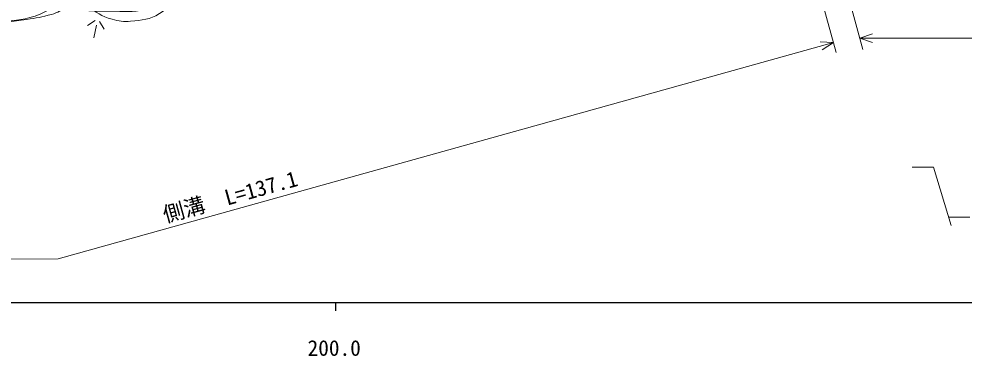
# Model space of a CAD drawing. Units: millimetres, scale not verified. Extents: x 40000 to 680000, y 20000 to 380000.
# Drawn here: x 230942 to 341568, y 198715 to 238174 of the extents above; entities that cross this region are included whole.
import ezdxf
from ezdxf.enums import TextEntityAlignment as Align

# ---------------------------------------------------------------- set-up
doc = ezdxf.new("R2010")
doc.units = ezdxf.units.MM
doc.header["$LTSCALE"] = 1000
for name, color, linetype, lineweight in [('M-BGD', 7, 'Continuous', 13), ('M-STR-HTXT', 7, 'Continuous', 13), ('M-TTL-BAND', 7, 'Continuous', 25)]:
    doc.layers.add(name, color=color, linetype=linetype, lineweight=lineweight)
doc.styles.add('ＭＳ ゴシック', font='')
doc.styles.get('ＭＳ ゴシック').set_extended_font_data('MS Gothic')

msp = doc.modelspace()

# ---------------------------------------------------------------- linework, layer by layer
at = {"layer": 'M-BGD'}
for p, q in [((239867, 237976), (238981, 237394)), ((240357, 237875), (240939, 236988)), ((239707, 235967), (240011, 237436))]:
    msp.add_line(p, q, dxfattribs=at)
for points, knots in [([(255355, 251565), (255411, 250883), (255452, 250642), (255369, 250060), (255315, 249685), (255293, 249468), (255157, 249114), (254880, 248397), (254598, 248052), (254195, 247398), (253514, 246293), (253058, 245724), (252348, 244637), (251894, 243941), (251694, 243513), (251201, 242844), (250786, 242281), (250566, 241946), (250054, 241469), (249390, 240849), (248977, 240515), (248160, 240119), (247261, 239682), (246729, 239455), (245749, 239257), (244178, 238940), (243253, 239066), (241650, 239064), (240313, 239062), (239563, 239097), (238230, 239197), (237625, 239243), (237288, 239452), (236686, 239373), (235892, 239269), (235525, 238898), (234750, 238696), (233629, 238404), (232990, 238268), (231844, 238104), (230104, 237854), (229123, 237725), (227367, 237648), (225139, 237549), (223881, 237523), (221658, 237698), (219940, 237833), (219329, 237912), (217281, 238245)], [0, 0, 0, 0, 1, 1, 1, 2, 2, 2, 3, 3, 3, 4, 4, 4, 5, 5, 5, 6, 6, 6, 7, 7, 7, 8, 8, 8, 9, 9, 9, 10, 10, 10, 11, 11, 11, 12, 12, 12, 13, 13, 13, 14, 14, 14, 15, 15, 15, 16, 16, 16, 16]), ([(216216, 236706), (216555, 236823), (216754, 236911), (216983, 237178), (217264, 237507), (217064, 237871), (217281, 238245), (217381, 238417), (217500, 238504), (217695, 238539), (218128, 238616), (218359, 238358), (218793, 238288), (220136, 238072), (220910, 238133), (222266, 238024), (223328, 237938), (223918, 237770), (224984, 237789), (225631, 237801), (225979, 237988), (226625, 238008), (227329, 238031), (227722, 237871), (228424, 237907), (230157, 237997), (231180, 237954), (232827, 238498), (233695, 238785), (234140, 239065), (234931, 239524), (235618, 239921), (235795, 240459), (236512, 240801), (236818, 240946), (237044, 240991), (237373, 240910), (238127, 240722), (238294, 240116), (238942, 239687), (240014, 238978), (240595, 238445), (241841, 238129), (242670, 237918), (243168, 237800), (244019, 237894), (245376, 238042), (246242, 238062), (247398, 238789), (248337, 239380), (248748, 239892), (249455, 240746), (250358, 241838), (250843, 242488), (251490, 243749), (252054, 244849), (252050, 245596), (252494, 246750), (252706, 247300), (252734, 247666), (253092, 248135), (253436, 248584), (253753, 248724), (254128, 249147), (254421, 249479), (254481, 249752), (254796, 250063), (255005, 250268), (255096, 250346), (255374, 250541)], [0, 0, 0, 0, 1, 1, 1, 2, 2, 2, 3, 3, 3, 4, 4, 4, 5, 5, 5, 6, 6, 6, 7, 7, 7, 8, 8, 8, 9, 9, 9, 10, 10, 10, 11, 11, 11, 12, 12, 12, 13, 13, 13, 14, 14, 14, 15, 15, 15, 16, 16, 16, 17, 17, 17, 18, 18, 18, 19, 19, 19, 20, 20, 20, 21, 21, 21, 22, 22, 22, 23, 23, 23, 23])]:
    msp.add_open_spline(points, degree=3, knots=knots, dxfattribs=at)
at = {"layer": 'M-STR-HTXT'}
for p, q in [((321653, 263967), (329718, 234577)), ((318988, 262008), (326612, 234227)), ((329347, 235932), (330847, 236432)), ((329347, 235932), (420322, 235932)), ((329347, 235932), (330847, 235432)), ((326282, 235429), (324703, 235507)), ((326282, 235429), (324972, 234544)), ((335491, 220839), (337991, 220839)), ((337991, 220839), (340043, 213999)), ((339754, 214964), (342254, 214964))]:
    msp.add_line(p, q, dxfattribs=at)
msp.add_lwpolyline([(174922, 210056), (235533, 210080), (326282, 235429)], dxfattribs=at)
at = {"layer": 'M-TTL-BAND'}
for p, q in [((40000, 205000), (579000, 205000)), ((268000, 205000), (268000, 204000))]:
    msp.add_line(p, q, dxfattribs=at)

# ---------------------------------------------------------------- texts
at = {"layer": 'M-STR-HTXT', "style": 'ＭＳ ゴシック'}
msp.add_text('側溝\u3000L=137.1', height=1833, rotation=15.544, dxfattribs=at).set_placement((256056, 215958), align=Align.BOTTOM_CENTER)
at = {"layer": 'M-TTL-BAND', "style": 'ＭＳ ゴシック'}
msp.add_text('200.0', height=1833, dxfattribs=at).set_placement((267844, 198195), align=Align.BOTTOM_CENTER)

doc.saveas('drawing.dxf')
